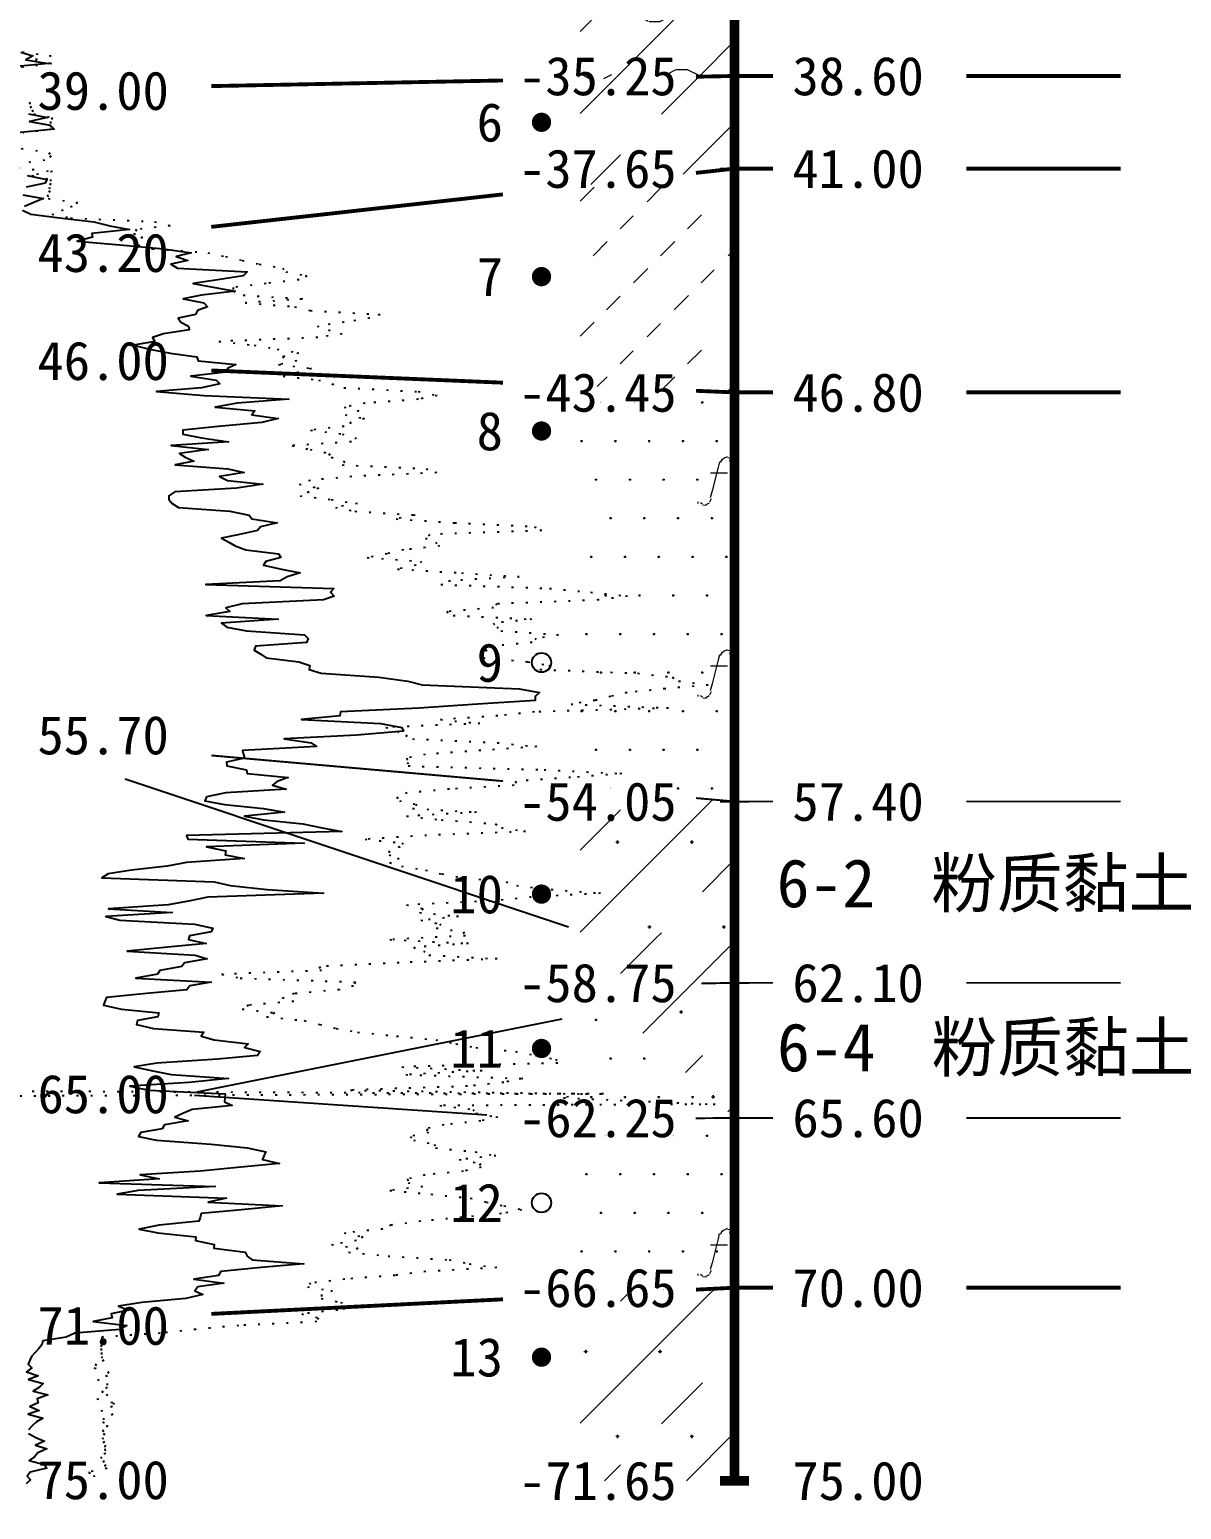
# Model space of a CAD drawing. Extents: x -37 to 3540, y -1485 to 297.
# Drawn here: x 1242.9 to 1302.6, y -1418.4 to -1341.7 of the extents above; entities that cross this region are included whole.
import ezdxf
from ezdxf.enums import TextEntityAlignment as Align

# ---------------------------------------------------------------- set-up
doc = ezdxf.new("R2010")
doc.units = 0
doc.linetypes.add('DOT', pattern=[6.35, 0, -6.35])
doc.layers.get('0').update_dxf_attribs({"linetype": 'CONTINUOUS'})
for name, color, linetype in [('CURVE', 200, 'CONTINUOUS'), ('HOLE', 41, 'CONTINUOUS'), ('SAMPLE', 1, 'CONTINUOUS'), ('STRATUM', 241, 'CONTINUOUS')]:
    doc.layers.add(name, color=color, linetype=linetype)
doc.layers.add('HATCH', color=7, linetype='CONTINUOUS', lineweight=13)
doc.styles.add('ST', font='')
doc.styles.get('ST').set_extended_font_data('SimSun')
pattern_1 = [(45, (818.5277, -1485), (-4.24264, 4.24264), [10, 0]), (45, (819.5887, -1488.182), (-2.12132, 6.36396), [3, -3])]
pattern_2 = [(82.875, (817.693, -1486.206), (0.0003693, 10.0001764), [0.08929, -80.53371]), (143.13, (817.794, -1486.2818), (-29.999964, 20.000054), [0.12627, -49.87373]), (172.875, (817.9713, -1486.304), (-70.0002457, 9.9996603), [0.17857, -80.44443]), (206.565, (818.1497, -1486.2147), (-9.999705, -9.999687), [0.19954, -22.16046]), (243.435, (818.239, -1486.0363), (9e-06, -9.999696), [0.19954, -22.16146]), (255.964, (818.3282, -1485.679), (-0.0002, -9.999501), [0.36813, -40.86287]), (255.964, (818.6383, -1484.439), (-0.0002, -9.999501), [1.27838, -39.95262]), (255.964, (818.7068, -1484.165), (-0.0002, -9.999501), [0.28235, -40.94865]), (216.87, (818.897, -1483.9108), (-9.999982, -10.000018), [0.12627, -49.87373]), (243.435, (818.796, -1483.9865), (9e-06, -9.999696), [0.19954, -22.16146]), (206.565, (819.0755, -1483.8215), (-9.999705, -9.999687), [0.19954, -22.16046]), (172.875, (819.2527, -1483.8437), (-70.0002457, 9.9996603), [0.17857, -80.44443]), (143.13, (819.3537, -1483.9194), (-29.999964, 20.000054), [0.12627, -49.87373]), (82.875, (819.3426, -1484.008), (0.0003693, 10.0001764), [0.08929, -80.53371]), (0, (818.198, -1484.66), (0, 10), [0.89286, -9.10714]), (0, (818.5527, -1485), (1, 2), [0, -1.75]), (0, (818.5277, -1484.975), (1, 2), [0, -1.75]), (0, (818.5277, -1485), (1, 2), [0, -1.75]), (0, (818.5027, -1485), (1, 2), [0, -1.75]), (0, (818.5277, -1485.025), (1, 2), [0, -1.75])]
pattern_3 = [(82.875, (816.6915, -1487.6533), (0.000812, 22.000388), [0.19644, -177.17416]), (143.13, (816.9138, -1487.82), (-65.99992, 44.000118), [0.2778, -109.7222]), (172.875, (817.3036, -1487.8687), (-154.00054, 21.999253), [0.39285, -176.97775]), (206.565, (817.696, -1487.672), (-21.99935, -21.99931), [0.439, -48.753]), (243.435, (817.893, -1487.28), (2e-05, -21.99933), [0.439, -48.7552]), (255.964, (818.089, -1486.494), (-0.00044, -21.9989), [0.8099, -89.8983]), (255.964, (818.771, -1483.7656), (-0.00044, -21.9989), [2.8124, -87.8958]), (255.964, (818.9217, -1483.163), (-0.00044, -21.9989), [0.6212, -90.087]), (216.87, (819.3402, -1482.6037), (-21.99996, -22.00004), [0.2778, -109.7222]), (243.435, (819.118, -1482.77), (2e-05, -21.99933), [0.439, -48.7552]), (206.565, (819.733, -1482.407), (-21.99935, -21.99931), [0.439, -48.753]), (172.875, (820.1227, -1482.456), (-154.00054, 21.999253), [0.39285, -176.97775]), (143.13, (820.345, -1482.6228), (-65.99992, 44.000118), [0.2778, -109.7222]), (82.875, (820.3206, -1482.8177), (0.000812, 22.000388), [0.19644, -177.17416]), (0, (817.802, -1484.252), (0, 22), [1.9643, -20.0357]), (0, (818.5827, -1485), (2.2, 4.4), [0, -3.85]), (0, (818.5277, -1484.945), (2.2, 4.4), [0, -3.85]), (0, (818.5277, -1485), (2.2, 4.4), [0, -3.85]), (0, (818.4727, -1485), (2.2, 4.4), [0, -3.85]), (0, (818.5277, -1485.055), (2.2, 4.4), [0, -3.85])]

# ---------------------------------------------------------------- blocks, each defined once
blk = doc.blocks.new('SampleSoilUndisturbed')
at = {"const_width": 0.5}
blk.add_lwpolyline([(-0.25, 0, 1), (0.25, 0, 1)], format="xyb", close=True, dxfattribs=at)
blk = doc.blocks.new('SampleSoilDisturbed')
blk.add_circle((0, 0), 0.5)

msp = doc.modelspace()

# ---------------------------------------------------------------- hatches: boundary and pattern name
at = {"layer": 'HATCH'}
h = msp.add_hatch(dxfattribs=at)
h.set_pattern_fill('YNNT', color=251, style=0)
h.set_pattern_definition([(45, (818.5277, -1485), (-2.12132, 2.12132), [10, 0]), (26.565, (819.6018, -1485.2536), (5.999823, 5.999812), [0.567, -12.849]), (0, (819.035, -1485.2536), (0, 6), [0.567, -5.433]), (26.565, (816.9464, -1485), (5.999823, 5.999812), [0.567, -12.849]), (0, (817.4535, -1484.7464), (0, 6), [0.567, -5.433]), (153.435, (819.0348, -1485.2536), (-5.999818, -5e-06), [1.134, -12.2826]), (26.565, (822.6018, -1482.2536), (5.999823, 5.999812), [0.567, -12.849]), (0, (822.035, -1482.2536), (0, 6), [0.567, -5.433]), (26.565, (819.9464, -1482), (5.999823, 5.999812), [0.567, -12.849]), (0, (820.4535, -1481.7464), (0, 6), [0.567, -5.433]), (153.435, (822.0348, -1482.2536), (-5.999818, -5e-06), [1.134, -12.2826])])
h.paths.add_polyline_path([(1279.463, -1331.676), (1271.463, -1331.708), (1271.463, -1344.231), (1279.463, -1344.076)])
h.paths.add_polyline_path([(1267.393, -1345.565), (1276.952, -1345.565), (1276.952, -1342.632), (1267.393, -1342.632)], flags=9)
h.paths.add_polyline_path([(1267.393, -1333.165), (1276.952, -1333.165), (1276.952, -1330.232), (1267.393, -1330.232)], flags=9)
h = msp.add_hatch(dxfattribs=at)
h.set_pattern_fill('FZNT', color=32, style=0)
h.set_pattern_definition(pattern_1)
h.paths.add_polyline_path([(1279.463, -1344.076), (1271.463, -1344.231), (1271.463, -1349.767), (1279.463, -1348.876)])
h.paths.add_polyline_path([(1267.393, -1350.365), (1276.952, -1350.365), (1276.952, -1347.432), (1267.393, -1347.432)], flags=9)
h.paths.add_polyline_path([(1267.393, -1345.565), (1276.952, -1345.565), (1276.952, -1342.632), (1267.393, -1342.632)], flags=9)
h = msp.add_hatch(dxfattribs=at)
h.set_pattern_fill('NZFT', color=52, style=0)
h.set_pattern_definition([(45, (818.5277, -1485), (-6e-07, 6.99998), [0.9473, -8.9522]), (45, (819.9277, -1483.6), (-6e-07, 6.99998), [0.9869, -8.9126]), (45, (821.3277, -1482.2), (-6e-07, 6.99998), [1.06018, -8.83931]), (45, (822.7277, -1480.8), (-6e-07, 6.99998), [0.94918, -8.95032]), (45, (824.1277, -1479.4), (-6e-07, 6.99998), [1.0365, -8.86299]), (45, (822.0277, -1485), (-6e-07, 6.99998), [1.01335, -8.88615]), (45, (823.4277, -1483.6), (-6e-07, 6.99998), [1.07896, -12.12037]), (45, (824.8277, -1482.2), (-6e-07, 6.99998), [0.99882, -8.90067]), (45, (819.2277, -1480.8), (-4e-07, 6.99998), [1.05533, -8.84416]), (45, (820.6277, -1479.4), (-4e-07, 6.99998), [1.0365, -8.86299])])
h.paths.add_polyline_path([(1279.463, -1348.876), (1271.463, -1349.767), (1271.463, -1360.14), (1279.463, -1360.476)])
h.paths.add_polyline_path([(1267.393, -1361.965), (1276.952, -1361.965), (1276.952, -1359.032), (1267.393, -1359.032)], flags=9)
h.paths.add_polyline_path([(1267.393, -1350.365), (1276.952, -1350.365), (1276.952, -1347.432), (1267.393, -1347.432)], flags=9)
h = msp.add_hatch(dxfattribs=at)
h.set_pattern_fill('FS', color=142, style=0)
h.set_pattern_definition(pattern_2)
h.paths.add_polyline_path([(1279.463, -1360.476), (1271.463, -1360.14), (1271.463, -1380.972), (1279.463, -1381.676)])
h.paths.add_polyline_path([(1267.393, -1383.165), (1276.952, -1383.165), (1276.952, -1380.232), (1267.393, -1380.232)], flags=9)
h.paths.add_polyline_path([(1267.393, -1361.965), (1276.952, -1361.965), (1276.952, -1359.032), (1267.393, -1359.032)], flags=9)
h = msp.add_hatch(dxfattribs=at)
h.set_pattern_fill('FZNT', color=32, style=0)
h.set_pattern_definition(pattern_1)
h.paths.add_polyline_path([(1279.463, -1381.676), (1271.463, -1380.972), (1271.463, -1386.527), (1279.463, -1391.076)])
h.paths.add_polyline_path([(1272.008, -1387.252), (1278.593, -1387.252), (1278.593, -1383.586), (1272.008, -1383.586)], flags=25)
h.paths.add_polyline_path([(1272.008, -1385.152), (1278.593, -1385.152), (1278.593, -1381.486), (1272.008, -1381.486)], flags=24)
h.paths.add_polyline_path([(1267.393, -1383.165), (1276.952, -1383.165), (1276.952, -1380.232), (1267.393, -1380.232)], flags=9)
h = msp.add_hatch(dxfattribs=at)
h.set_pattern_fill('FS', color=32, scale=2.2, style=0)
h.set_pattern_definition(pattern_3)
h.paths.add_polyline_path([(1279.463, -1381.676), (1271.463, -1380.972), (1271.463, -1386.527), (1279.463, -1391.076)])
h.paths.add_polyline_path([(1272.008, -1387.252), (1278.593, -1387.252), (1278.593, -1383.586), (1272.008, -1383.586)], flags=25)
h.paths.add_polyline_path([(1272.008, -1385.152), (1278.593, -1385.152), (1278.593, -1381.486), (1272.008, -1381.486)], flags=24)
h.paths.add_polyline_path([(1267.393, -1383.165), (1276.952, -1383.165), (1276.952, -1380.232), (1267.393, -1380.232)], flags=9)
h = msp.add_hatch(dxfattribs=at)
h.set_pattern_fill('FZNT', color=32, style=0)
h.set_pattern_definition(pattern_1)
h.paths.add_polyline_path([(1279.463, -1391.076), (1271.463, -1386.527), (1271.463, -1390.663), (1279.463, -1398.076)])
h.paths.add_polyline_path([(1267.393, -1392.565), (1276.952, -1392.565), (1276.952, -1389.632), (1267.393, -1389.632)], flags=9)
h = msp.add_hatch(dxfattribs=at)
h.set_pattern_fill('FS', color=32, scale=2.2, style=0)
h.set_pattern_definition(pattern_3)
h.paths.add_polyline_path([(1279.463, -1391.076), (1271.463, -1386.527), (1271.463, -1390.663), (1279.463, -1398.076)])
h.paths.add_polyline_path([(1267.393, -1392.565), (1276.952, -1392.565), (1276.952, -1389.632), (1267.393, -1389.632)], flags=9)
h = msp.add_hatch(dxfattribs=at)
h.set_pattern_fill('FS', color=142, style=0)
h.set_pattern_definition(pattern_2)
h.paths.add_polyline_path([(1279.463, -1398.076), (1271.463, -1390.663), (1271.463, -1407.276), (1279.463, -1406.876)])
h.paths.add_polyline_path([(1267.393, -1408.365), (1276.952, -1408.365), (1276.952, -1405.432), (1267.393, -1405.432)], flags=9)
h.paths.add_polyline_path([(1267.393, -1399.565), (1276.952, -1399.565), (1276.952, -1396.632), (1267.393, -1396.632)], flags=9)
h.paths.add_polyline_path([(1267.393, -1392.565), (1276.952, -1392.565), (1276.952, -1389.632), (1267.393, -1389.632)], flags=9)
h = msp.add_hatch(dxfattribs=at)
h.set_pattern_fill('FZNT', color=32, style=0)
h.set_pattern_definition(pattern_1)
h.paths.add_polyline_path([(1279.463, -1406.876), (1271.463, -1407.276), (1271.463, -1416.876), (1279.463, -1416.876)])
h.paths.add_polyline_path([(1267.393, -1418.365), (1276.952, -1418.365), (1276.952, -1415.432), (1267.393, -1415.432)], flags=9)
h.paths.add_polyline_path([(1267.393, -1408.365), (1276.952, -1408.365), (1276.952, -1405.432), (1267.393, -1405.432)], flags=9)
h = msp.add_hatch(dxfattribs=at)
h.set_pattern_fill('FS', color=32, scale=2.2, style=0)
h.set_pattern_definition(pattern_3)
h.paths.add_polyline_path([(1279.463, -1406.876), (1271.463, -1407.276), (1271.463, -1416.876), (1279.463, -1416.876)])
h.paths.add_polyline_path([(1267.393, -1418.365), (1276.952, -1418.365), (1276.952, -1415.432), (1267.393, -1415.432)], flags=9)
h.paths.add_polyline_path([(1267.393, -1408.365), (1276.952, -1408.365), (1276.952, -1405.432), (1267.393, -1405.432)], flags=9)

# ---------------------------------------------------------------- linework, layer by layer
at = {"layer": 'CURVE', "color": 30, "linetype": 'Continuous'}
for points in [[(1242.482, -1342.834), (1243.102, -1343.034), (1242.752, -1343.234), (1243.922, -1343.434), (1241.742, -1343.634)], [(1242.882, -1346.034), (1243.872, -1346.234), (1242.942, -1346.434), (1244.012, -1346.634), (1244.212, -1346.834), (1242.122, -1347.034)], [(1242.812, -1349.234), (1243.842, -1349.434), (1243.752, -1349.634), (1242.772, -1349.834)], [(1242.592, -1350.234), (1243.662, -1350.434), (1243.162, -1350.634), (1242.672, -1350.834)], [(1242.582, -1351.034), (1243.002, -1351.234), (1244.492, -1351.434), (1246.272, -1351.634), (1247.102, -1351.834), (1248.122, -1352.034), (1246.172, -1352.234), (1246.192, -1352.434), (1245.402, -1352.634), (1247.612, -1352.834), (1249.882, -1353.034), (1251.312, -1353.234), (1250.532, -1353.434), (1251.132, -1353.634), (1250.262, -1353.834), (1250.602, -1354.034), (1254.222, -1354.234), (1254.002, -1354.434), (1252.692, -1354.634), (1251.412, -1354.834), (1252.542, -1355.034), (1253.592, -1355.234), (1251.842, -1355.434), (1250.892, -1355.634), (1251.972, -1355.834), (1252.162, -1356.034), (1251.632, -1356.234), (1251.542, -1356.434), (1250.642, -1356.634), (1250.772, -1356.834), (1251.172, -1357.034), (1251.212, -1357.234), (1249.872, -1357.434), (1249.312, -1357.634), (1249.422, -1357.834), (1248.332, -1358.034), (1249.162, -1358.234), (1250.222, -1358.434), (1251.612, -1358.634), (1251.682, -1358.834), (1253.622, -1359.034), (1253.202, -1359.234), (1253.112, -1359.434), (1251.292, -1359.634), (1252.612, -1359.834), (1252.802, -1360.034), (1251.842, -1360.234), (1249.512, -1360.434), (1251.992, -1360.634), (1256.372, -1360.834), (1253.702, -1361.034), (1252.552, -1361.234), (1254.612, -1361.434), (1254.452, -1361.634), (1255.822, -1361.834), (1254.972, -1362.034), (1252.712, -1362.234), (1250.882, -1362.434), (1250.872, -1362.634), (1251.852, -1362.834), (1253.252, -1363.034), (1250.282, -1363.234), (1252.192, -1363.434), (1250.712, -1363.634), (1251.002, -1363.834), (1251.452, -1364.034), (1250.482, -1364.234), (1253.212, -1364.434), (1254.062, -1364.634), (1252.782, -1364.834), (1253.192, -1365.034), (1255.022, -1365.234), (1253.662, -1365.434), (1250.462, -1365.634), (1250.162, -1365.834), (1250.162, -1366.034), (1250.322, -1366.234), (1250.652, -1366.434), (1253.322, -1366.634), (1254.322, -1366.834), (1254.462, -1367.034), (1255.772, -1367.234), (1254.902, -1367.434), (1254.752, -1367.634), (1253.822, -1367.834), (1252.882, -1368.034), (1253.272, -1368.234), (1253.592, -1368.434), (1254.152, -1368.634), (1255.832, -1368.834), (1255.952, -1369.034), (1255.172, -1369.234), (1255.062, -1369.434), (1255.992, -1369.634), (1256.962, -1369.834), (1256.292, -1370.034), (1255.922, -1370.234), (1252.072, -1370.434), (1258.702, -1370.634), (1258.532, -1370.834), (1258.722, -1371.034), (1258.162, -1371.234), (1253.962, -1371.434), (1253.102, -1371.634), (1253.322, -1371.834), (1252.082, -1372.034), (1255.822, -1372.234), (1252.892, -1372.434), (1253.152, -1372.634), (1254.172, -1372.834), (1257.192, -1373.034), (1257.382, -1373.234), (1257.282, -1373.434), (1254.642, -1373.634), (1254.572, -1373.834), (1254.922, -1374.034), (1255.202, -1374.234), (1256.892, -1374.434), (1257.452, -1374.634), (1257.422, -1374.834), (1258.052, -1375.034), (1261.042, -1375.234), (1262.542, -1375.434), (1263.272, -1375.634), (1268.302, -1375.834), (1269.352, -1376.034), (1269.142, -1376.234), (1269.142, -1376.434), (1266.142, -1376.634), (1263.112, -1376.834), (1259.052, -1377.034), (1259.022, -1377.234), (1257.022, -1377.434), (1261.122, -1377.634), (1262.222, -1377.834), (1262.312, -1378.034), (1259.902, -1378.234), (1256.122, -1378.434), (1257.532, -1378.634), (1257.802, -1378.834), (1253.972, -1379.034), (1254.022, -1379.234), (1254.082, -1379.434), (1253.142, -1379.634), (1253.162, -1379.834), (1254.172, -1380.034), (1254.212, -1380.234), (1256.342, -1380.434), (1255.772, -1380.634), (1255.532, -1380.834), (1256.242, -1381.034), (1253.102, -1381.234), (1252.112, -1381.434), (1252.022, -1381.634), (1253.032, -1381.834), (1255.062, -1382.034), (1256.142, -1382.234), (1254.072, -1382.434), (1255.072, -1382.634), (1257.092, -1382.834), (1258.102, -1383.034), (1259.112, -1383.234), (1251.072, -1383.434), (1251.142, -1383.634), (1257.162, -1383.834), (1252.102, -1384.034), (1253.112, -1384.234), (1253.082, -1384.434), (1254.062, -1384.634), (1251.062, -1384.834), (1250.072, -1385.034), (1248.222, -1385.234), (1247.012, -1385.434), (1246.692, -1385.634), (1252.502, -1385.834), (1253.332, -1386.034), (1255.242, -1386.234), (1258.172, -1386.434), (1252.172, -1386.634), (1251.182, -1386.834), (1250.122, -1387.034), (1247.032, -1387.234), (1250.322, -1387.434), (1246.892, -1387.634), (1247.622, -1387.834), (1251.492, -1388.034), (1252.432, -1388.234), (1252.342, -1388.434), (1251.222, -1388.634), (1251.172, -1388.834), (1252.092, -1389.034), (1250.102, -1389.234), (1247.992, -1389.434), (1251.512, -1389.634), (1252.142, -1389.834), (1250.972, -1390.034), (1250.822, -1390.234), (1249.692, -1390.434), (1249.572, -1390.634), (1248.452, -1390.834), (1252.342, -1391.034), (1251.242, -1391.234), (1251.082, -1391.434), (1248.992, -1391.634), (1246.922, -1391.834), (1246.842, -1392.034), (1246.762, -1392.234), (1247.702, -1392.434), (1249.642, -1392.634), (1249.582, -1392.834), (1248.532, -1393.034), (1248.472, -1393.234), (1249.362, -1393.434), (1251.962, -1393.634), (1251.832, -1393.834), (1252.512, -1394.034), (1254.272, -1394.234), (1254.072, -1394.434), (1254.892, -1394.634), (1254.752, -1394.834), (1252.672, -1395.034), (1249.542, -1395.234), (1248.362, -1395.434), (1249.332, -1395.634), (1250.282, -1395.834), (1253.252, -1396.034), (1251.192, -1396.234), (1248.142, -1396.434), (1249.112, -1396.634), (1253.082, -1396.834), (1253.062, -1397.034), (1253.032, -1397.234), (1253.432, -1397.434), (1251.362, -1397.634), (1250.922, -1397.834), (1250.472, -1398.034), (1251.152, -1398.234), (1249.932, -1398.434), (1249.802, -1398.634), (1248.702, -1398.834), (1248.592, -1399.034), (1249.512, -1399.234), (1252.352, -1399.434), (1254.222, -1399.634), (1255.172, -1399.834), (1255.082, -1400.034), (1255.002, -1400.234), (1255.882, -1400.434), (1253.892, -1400.634), (1251.782, -1400.834), (1248.672, -1401.034), (1249.652, -1401.234), (1246.542, -1401.434), (1252.552, -1401.634), (1248.572, -1401.834), (1247.482, -1402.034), (1253.142, -1402.234), (1252.192, -1402.434), (1256.022, -1402.634), (1253.922, -1402.834), (1251.832, -1403.034), (1251.772, -1403.234), (1251.702, -1403.434), (1249.662, -1403.634), (1248.612, -1403.834), (1249.582, -1404.034), (1251.562, -1404.234), (1251.532, -1404.434), (1252.512, -1404.634), (1252.492, -1404.834), (1254.102, -1405.034), (1254.212, -1405.234), (1254.472, -1405.434), (1257.142, -1405.634), (1254.942, -1405.834), (1252.852, -1406.034), (1252.722, -1406.234), (1251.442, -1406.434), (1253.012, -1406.634), (1251.652, -1406.834), (1251.502, -1407.034), (1251.922, -1407.234), (1251.042, -1407.434), (1248.762, -1407.634), (1247.552, -1407.834), (1248.062, -1408.034), (1247.172, -1408.234), (1247.222, -1408.434), (1246.242, -1408.634), (1247.972, -1408.834), (1247.612, -1409.034), (1245.292, -1409.234), (1244.832, -1409.434), (1243.622, -1409.634), (1243.582, -1409.834), (1243.422, -1410.034), (1243.222, -1410.234), (1243.032, -1410.434), (1242.962, -1410.634), (1242.872, -1410.834), (1243.052, -1411.034), (1242.782, -1411.234), (1243.392, -1411.434), (1242.892, -1411.634), (1243.642, -1411.834), (1243.452, -1412.034), (1243.122, -1412.234), (1243.882, -1412.434), (1243.342, -1412.634), (1243.382, -1412.834), (1242.952, -1413.034), (1243.442, -1413.234), (1242.862, -1413.434), (1243.632, -1413.634), (1243.302, -1413.834), (1243.082, -1414.034), (1242.882, -1414.234)], [(1242.892, -1414.434), (1243.262, -1414.634), (1243.722, -1414.834), (1243.252, -1415.034), (1243.842, -1415.234), (1243.372, -1415.434), (1243.202, -1415.634), (1242.922, -1415.834), (1243.702, -1416.034), (1243.832, -1416.234), (1242.972, -1416.434), (1242.822, -1416.634), (1242.982, -1416.834), (1242.772, -1417.034)]]:
    msp.add_lwpolyline(points, dxfattribs=at)
at = {"layer": 'CURVE', "color": 100, "linetype": 'DOT', "ltscale": 0.1}
for points in [[(1242.562, -1342.834), (1244.052, -1343.034), (1243.222, -1343.234), (1244.082, -1343.434), (1242.482, -1343.634)], [(1242.932, -1345.434), (1242.972, -1345.634), (1243.072, -1345.834), (1243.142, -1346.034), (1244.112, -1346.234), (1244.032, -1346.434), (1244.012, -1346.634), (1244.092, -1346.834), (1242.622, -1347.034)], [(1242.512, -1347.834), (1243.942, -1348.034), (1244.052, -1348.234), (1243.722, -1348.434), (1242.422, -1348.634)], [(1242.352, -1348.834), (1244.122, -1349.034), (1243.062, -1349.234), (1244.032, -1349.434), (1244.022, -1349.634), (1243.962, -1349.834), (1243.992, -1350.034), (1243.862, -1350.234), (1243.912, -1350.434), (1245.422, -1350.634), (1245.152, -1350.834), (1244.682, -1351.034), (1244.092, -1351.234), (1245.062, -1351.434), (1249.412, -1351.634), (1250.222, -1351.834), (1248.482, -1352.034), (1248.332, -1352.234), (1248.792, -1352.434), (1248.462, -1352.634), (1248.552, -1352.834), (1249.312, -1353.034), (1252.172, -1353.234), (1253.092, -1353.434), (1253.962, -1353.634), (1254.842, -1353.834), (1256.042, -1354.034), (1256.212, -1354.234), (1257.302, -1354.434), (1256.902, -1354.634), (1255.192, -1354.834), (1253.482, -1355.034), (1253.502, -1355.234), (1254.002, -1355.434), (1257.102, -1355.634), (1254.102, -1355.834), (1256.672, -1356.034), (1257.482, -1356.234), (1261.102, -1356.434), (1260.562, -1356.634), (1259.242, -1356.834), (1257.832, -1357.034), (1258.422, -1357.234), (1259.132, -1357.434), (1257.872, -1357.634), (1252.752, -1357.834), (1254.572, -1358.034), (1255.762, -1358.234), (1256.882, -1358.434), (1256.042, -1358.634), (1256.772, -1358.834), (1255.842, -1359.034), (1257.542, -1359.234), (1256.892, -1359.434), (1256.072, -1359.634), (1257.902, -1359.834), (1258.602, -1360.034), (1259.222, -1360.234), (1263.072, -1360.434), (1264.052, -1360.634), (1263.082, -1360.834), (1260.322, -1361.034), (1259.232, -1361.234), (1260.002, -1361.434), (1259.282, -1361.634), (1260.292, -1361.834), (1259.602, -1362.034), (1259.232, -1362.234), (1257.502, -1362.434), (1259.132, -1362.634), (1259.862, -1362.834), (1259.612, -1363.034), (1256.542, -1363.234), (1257.472, -1363.434), (1258.452, -1363.634), (1258.572, -1363.834), (1259.252, -1364.034), (1259.132, -1364.234), (1263.482, -1364.434), (1264.032, -1364.634), (1259.632, -1364.834), (1257.492, -1365.034), (1256.912, -1365.234), (1257.922, -1365.434), (1257.422, -1365.634), (1256.952, -1365.834), (1258.562, -1366.034), (1259.922, -1366.234), (1258.782, -1366.434), (1259.792, -1366.634), (1262.912, -1366.834), (1261.932, -1367.034), (1264.952, -1367.234), (1269.092, -1367.434), (1269.472, -1367.634), (1263.672, -1367.834), (1263.452, -1368.034), (1263.962, -1368.234), (1264.182, -1368.434), (1262.322, -1368.634), (1261.462, -1368.834), (1260.432, -1369.034), (1263.252, -1369.234), (1262.962, -1369.434), (1262.002, -1369.634), (1265.312, -1369.834), (1268.312, -1370.034), (1264.742, -1370.234), (1264.242, -1370.434), (1269.872, -1370.634), (1272.002, -1370.834), (1273.912, -1371.034), (1272.422, -1371.234), (1267.152, -1371.434), (1266.982, -1371.634), (1264.542, -1371.834), (1264.892, -1372.034), (1268.952, -1372.234), (1266.952, -1372.434), (1267.142, -1372.634), (1267.362, -1372.834), (1270.342, -1373.034), (1269.182, -1373.234), (1268.982, -1373.434), (1266.832, -1373.634), (1266.622, -1373.834), (1266.332, -1374.034), (1266.442, -1374.234), (1268.752, -1374.434), (1269.932, -1374.634), (1269.372, -1374.834), (1274.432, -1375.034), (1276.232, -1375.234), (1276.562, -1375.434), (1278.092, -1375.634), (1275.872, -1375.834), (1273.902, -1376.034), (1273.052, -1376.234), (1272.242, -1376.434), (1270.992, -1376.634), (1276.042, -1376.834), (1269.102, -1377.034), (1267.202, -1377.234), (1264.232, -1377.434), (1266.272, -1377.634), (1261.402, -1377.834), (1261.982, -1378.034), (1262.422, -1378.234), (1262.772, -1378.434), (1267.172, -1378.634), (1269.222, -1378.834), (1266.322, -1379.034), (1263.442, -1379.234), (1262.482, -1379.434), (1262.512, -1379.634), (1262.552, -1379.834), (1269.592, -1380.034), (1273.622, -1380.234), (1270.972, -1380.434), (1268.142, -1380.634), (1268.042, -1380.834), (1264.692, -1381.034), (1262.502, -1381.234), (1261.962, -1381.434), (1262.102, -1381.634), (1263.002, -1381.834), (1262.782, -1382.034), (1266.092, -1382.234), (1262.472, -1382.434), (1264.272, -1382.634), (1267.062, -1382.834), (1267.382, -1383.034), (1268.632, -1383.234), (1263.512, -1383.434), (1260.322, -1383.634), (1262.302, -1383.834), (1262.132, -1384.034), (1261.572, -1384.234), (1261.562, -1384.434), (1262.092, -1384.634), (1261.592, -1384.834), (1262.202, -1385.034), (1263.452, -1385.234), (1264.302, -1385.434), (1265.482, -1385.634), (1267.632, -1385.834), (1268.162, -1386.034), (1269.962, -1386.234), (1272.522, -1386.434), (1268.932, -1386.634), (1266.832, -1386.834), (1262.472, -1387.034), (1263.332, -1387.234), (1263.142, -1387.434), (1265.162, -1387.634), (1263.212, -1387.834), (1264.252, -1388.034), (1264.012, -1388.234), (1265.402, -1388.434), (1265.522, -1388.634), (1261.612, -1388.834), (1265.682, -1389.034), (1262.832, -1389.234), (1263.342, -1389.434), (1263.632, -1389.634), (1267.162, -1389.834), (1262.092, -1390.034), (1257.952, -1390.234), (1258.072, -1390.434), (1252.902, -1390.634), (1253.852, -1390.834), (1259.812, -1391.034), (1259.722, -1391.234), (1258.992, -1391.434), (1256.662, -1391.634), (1256.032, -1391.834), (1256.632, -1392.034), (1254.282, -1392.234), (1253.962, -1392.434), (1255.642, -1392.634), (1255.222, -1392.834), (1257.172, -1393.034), (1257.972, -1393.234), (1258.822, -1393.434), (1259.932, -1393.634), (1261.952, -1393.834), (1263.982, -1394.034), (1265.022, -1394.234), (1266.062, -1394.434), (1268.112, -1394.634), (1269.152, -1394.834), (1270.202, -1395.034), (1270.302, -1395.234), (1262.232, -1395.434), (1266.392, -1395.634), (1262.432, -1395.834), (1268.492, -1396.034), (1267.502, -1396.234), (1265.632, -1396.434), (1259.562, -1396.634), (1271.582, -1396.834), (1270.602, -1397.034), (1278.457, -1397.375), (1264.192, -1397.434), (1265.922, -1397.634), (1266.062, -1397.834), (1267.202, -1398.034), (1266.312, -1398.234), (1264.412, -1398.434), (1263.502, -1398.634), (1263.612, -1398.834), (1262.672, -1399.034), (1262.822, -1399.234), (1263.912, -1399.434), (1263.972, -1399.634), (1266.022, -1399.834), (1267.102, -1400.034), (1265.202, -1400.234), (1266.252, -1400.434), (1266.342, -1400.634), (1265.412, -1400.834), (1263.432, -1401.034), (1262.522, -1401.234), (1262.552, -1401.434), (1263.302, -1401.634), (1261.612, -1401.834), (1263.732, -1402.034), (1265.772, -1402.234), (1266.602, -1402.434), (1267.512, -1402.634), (1268.432, -1402.834), (1267.392, -1403.034), (1265.332, -1403.234), (1263.202, -1403.434), (1261.672, -1403.634), (1261.242, -1403.834), (1259.232, -1404.034), (1260.212, -1404.234), (1259.872, -1404.434), (1258.582, -1404.634), (1259.952, -1404.834), (1259.462, -1405.034), (1261.512, -1405.234), (1264.682, -1405.434), (1265.722, -1405.634), (1267.142, -1405.834), (1263.472, -1406.034), (1261.882, -1406.234), (1259.272, -1406.434), (1257.502, -1406.634), (1257.332, -1406.834), (1258.642, -1407.034), (1258.062, -1407.234), (1258.052, -1407.434), (1259.042, -1407.634), (1260.012, -1407.834), (1258.902, -1408.034), (1257.042, -1408.234), (1257.892, -1408.434), (1257.812, -1408.634), (1253.772, -1408.834), (1251.552, -1409.034), (1249.702, -1409.234), (1246.692, -1409.434), (1246.662, -1409.634), (1246.642, -1409.834), (1246.642, -1410.034), (1246.662, -1410.234), (1246.662, -1410.434), (1246.792, -1410.634), (1246.392, -1410.834), (1246.292, -1411.034), (1247.032, -1411.234), (1246.972, -1411.434), (1246.452, -1411.634), (1246.952, -1411.834), (1246.962, -1412.034), (1246.672, -1412.234), (1247.002, -1412.434), (1246.432, -1412.634), (1247.302, -1412.834), (1247.232, -1413.034), (1246.632, -1413.234), (1247.252, -1413.434), (1246.792, -1413.634), (1246.722, -1413.834), (1246.992, -1414.034), (1246.722, -1414.234), (1246.822, -1414.434), (1246.722, -1414.634), (1246.752, -1414.834), (1246.862, -1415.034), (1246.832, -1415.234), (1246.872, -1415.434), (1246.622, -1415.634), (1246.752, -1415.834), (1246.822, -1416.034), (1246.952, -1416.234), (1246.002, -1416.434), (1246.322, -1416.634), (1245.712, -1416.834), (1246.012, -1417.034)], [(1230.576, -1396.624), (1272.666, -1396.824), (1224.166, -1397.024)]]:
    msp.add_lwpolyline(points, dxfattribs=at)
at = {"layer": 'HOLE', "linetype": 'Continuous', "const_width": 0.5}
for points in [[(1279.463, -1266.876), (1279.463, -1416.876)], [(1278.713, -1416.876), (1280.213, -1416.876)]]:
    msp.add_lwpolyline(points, dxfattribs=at)
at = {"layer": 'HOLE', "linetype": 'Continuous'}
for points in [[(1278.713, -1344.076), (1280.213, -1344.076)], [(1278.713, -1348.876), (1280.213, -1348.876)], [(1278.713, -1360.476), (1280.213, -1360.476)], [(1278.713, -1381.676), (1280.213, -1381.676)], [(1278.713, -1391.076), (1280.213, -1391.076)], [(1278.713, -1398.076), (1280.213, -1398.076)], [(1278.713, -1406.876), (1280.213, -1406.876)]]:
    msp.add_lwpolyline(points, dxfattribs=at)
at = {"layer": 'STRATUM', "linetype": 'Continuous'}
for points, const_width in [([(1252.352, -1344.601), (1259.907, -1344.455), (1267.463, -1344.309)], 0.2), ([(1277.463, -1344.115), (1279.463, -1344.076), (1281.463, -1344.076)], 0.2), ([(1291.463, -1344.076), (1299.463, -1344.076)], 0.2), ([(1277.463, -1349.099), (1279.463, -1348.876), (1281.463, -1348.876)], 0.2), ([(1291.463, -1348.876), (1299.463, -1348.876)], 0.2), ([(1252.352, -1351.897), (1259.907, -1351.055), (1267.463, -1350.213)], 0.2), ([(1252.352, -1359.338), (1259.907, -1359.655), (1267.463, -1359.972)], 0.2), ([(1277.463, -1360.392), (1279.463, -1360.476), (1281.463, -1360.476)], 0.2), ([(1291.463, -1360.476), (1299.463, -1360.476)], 0.2), ([(1252.352, -1379.29), (1259.907, -1379.955), (1267.463, -1380.62)], 0.1), ([(1277.463, -1381.5), (1279.463, -1381.676), (1281.463, -1381.676)], 0.1), ([(1291.463, -1381.676), (1299.463, -1381.676)], 0.1), ([(1277.749, -1391.108), (1279.463, -1391.076), (1281.463, -1391.076)], 0.1), ([(1291.463, -1391.076), (1299.463, -1391.076)], 0.1), ([(1277.452, -1398.095), (1279.463, -1398.076), (1281.463, -1398.076)], 0.1), ([(1291.463, -1398.076), (1299.463, -1398.076)], 0.1), ([(1277.463, -1406.976), (1279.463, -1406.876), (1281.463, -1406.876)], 0.2), ([(1291.463, -1406.876), (1299.463, -1406.876)], 0.2), ([(1252.352, -1408.233), (1259.907, -1407.855), (1267.463, -1407.477)], 0.2)]:
    msp.add_lwpolyline(points, dxfattribs=dict(at, const_width=const_width))
at = {"layer": 'STRATUM'}
for points in [[(1270.852, -1388.194), (1247.894, -1380.511)], [(1251.621, -1396.724), (1270.541, -1392.942)], [(1266.632, -1397.934), (1251.487, -1396.911)]]:
    msp.add_lwpolyline(points, dxfattribs=at)

# ---------------------------------------------------------------- block references
at = {"layer": 'SAMPLE'}
for name, p in [('SampleSoilUndisturbed', (1269.463, -1346.476)), ('SampleSoilUndisturbed', (1269.463, -1354.476)), ('SampleSoilUndisturbed', (1269.463, -1362.476)), ('SampleSoilDisturbed', (1269.463, -1374.476)), ('SampleSoilUndisturbed', (1269.463, -1386.476)), ('SampleSoilUndisturbed', (1269.463, -1394.476)), ('SampleSoilDisturbed', (1269.463, -1402.476)), ('SampleSoilUndisturbed', (1269.463, -1410.476))]:
    msp.add_blockref(name, p, dxfattribs=at)

# ---------------------------------------------------------------- texts
at = {"layer": 'HOLE', "style": 'ST'}
for s, p in [('-35.25', (1276.463, -1344.076)), ('-37.65', (1276.463, -1348.876)), ('-43.45', (1276.463, -1360.476)), ('-54.05', (1276.463, -1381.676)), ('-58.75', (1276.463, -1391.076)), ('-62.25', (1276.463, -1398.076)), ('-66.65', (1276.463, -1406.876)), ('-71.65', (1276.463, -1416.876))]:
    msp.add_text(s, height=2, dxfattribs=at).set_placement(p, align=Align.MIDDLE_RIGHT)
for s, p in [('38.60', (1282.463, -1344.076)), ('39.00', (1243.352, -1344.834)), ('41.00', (1282.463, -1348.876)), ('43.20', (1243.352, -1353.234)), ('46.00', (1243.352, -1358.834)), ('46.80', (1282.463, -1360.476)), ('55.70', (1243.352, -1378.234)), ('57.40', (1282.463, -1381.676)), ('62.10', (1282.463, -1391.076)), ('65.00', (1243.352, -1396.834)), ('65.60', (1282.463, -1398.076)), ('70.00', (1282.463, -1406.876)), ('71.00', (1243.352, -1408.834)), ('75.00', (1243.352, -1416.834)), ('75.00', (1282.463, -1416.876))]:
    msp.add_text(s, height=2, dxfattribs=at).set_placement(p, align=Align.MIDDLE_LEFT)
at = {"layer": 'SAMPLE', "style": 'ST'}
for s, p in [('6', (1267.463, -1346.476)), ('7', (1267.463, -1354.476)), ('8', (1267.463, -1362.476)), ('9', (1267.463, -1374.476)), ('10', (1267.463, -1386.476)), ('11', (1267.463, -1394.476)), ('12', (1267.463, -1402.476)), ('13', (1267.463, -1410.476))]:
    msp.add_text(s, height=2, dxfattribs=at).set_placement(p, align=Align.MIDDLE_RIGHT)
at = {"layer": 'STRATUM', "style": 'ST'}
for s, p in [('粉质黏土夹粉砂', (1289.645, -1385.909)), ('6-2', (1281.645, -1385.909)), ('6-4', (1281.664, -1394.413)), ('粉质黏土夹粉砂', (1289.664, -1394.413))]:
    msp.add_text(s, height=2.5, dxfattribs=at).set_placement(p, align=Align.MIDDLE_LEFT)

doc.saveas('drawing.dxf')
